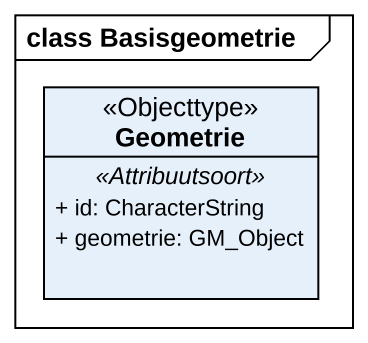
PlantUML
@startuml
mainframe class Basisgeometrie
hide circle
hide empty members
skinparam classAttributeIconSize 0
class Geometrie <<Objecttype>> {
  .. <<Attribuutsoort>> ..
  + id: CharacterString
  + geometrie: GM_Object
}
@enduml
